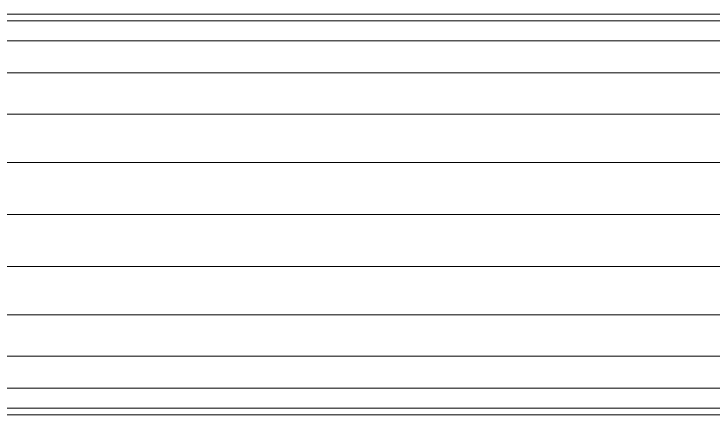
# Model space of a CAD drawing. Header units: inches. Extents: x -3326 to -59, y 8 to 1043.
# Drawn here: x -3318.804 to -3315.488, y 912.362 to 914.263 of the extents above; entities that cross this region are included whole.
import ezdxf

# ---------------------------------------------------------------- set-up
doc = ezdxf.new("R2010")
doc.units = ezdxf.units.IN
doc.header["$MEASUREMENT"] = 0
doc.layers.add('F-SPRN', color=10, linetype='Continuous', lineweight=9)

msp = doc.modelspace()

# ---------------------------------------------------------------- linework, layer by layer
at = {"layer": 'F-SPRN', "color": 1}
msp.add_line((-3322.0109, 913.3125, 964), (-3167.9913, 913.3125, 964), dxfattribs=at)
msp.add_line((-3322.0109, 913.3125, 964), (-3167.9913, 913.3125, 964), dxfattribs=at)

# ---------------------------------------------------------------- meshes
mesh = msp.add_polyface(dxfattribs=at)
corners = [(-3322.0107, 914.2625, 964), (-3322.0107, 914.2301, 964.2458), (-3322.0107, 914.1352, 964.475), (-3322.0107, 913.9842, 964.6718), (-3322.0107, 913.7875, 964.8227), (-3322.0107, 913.5584, 964.9177), (-3322.0107, 913.3125, 964.95), (-3167.9912, 913.3125, 964.95), (-3167.9912, 913.5584, 964.9177), (-3167.9912, 913.7875, 964.8227), (-3167.9912, 913.9842, 964.6718), (-3167.9912, 914.1352, 964.475), (-3167.9912, 914.2301, 964.2458), (-3167.9912, 914.2625, 964)]
mesh.append_faces([[corners[k] for k in face] for face in [(7, 8, 5, 6)]], dxfattribs={"vtx1": -1, "color": 1})
mesh.append_faces([[corners[k] for k in face] for face in [(8, 9, 4, 5), (3, 4, 9, 10), (11, 12, 1, 2), (2, 3, 10, 11)]], dxfattribs={"vtx1": -1, "vtx3": -1, "color": 1})
mesh.append_faces([[corners[k] for k in face] for face in [(12, 13, 0, 1)]], dxfattribs={"vtx3": -1, "color": 1})
mesh = msp.add_polyface(dxfattribs=at)
corners = [(-3322.0107, 913.3125, 963.05), (-3322.0107, 913.5584, 963.0824), (-3322.0107, 913.7875, 963.1772), (-3322.0107, 913.9842, 963.3282), (-3322.0107, 914.1352, 963.525), (-3322.0107, 914.2301, 963.7541), (-3322.0107, 914.2625, 964), (-3167.9912, 914.2625, 964), (-3167.9912, 914.2301, 963.7541), (-3167.9912, 914.1352, 963.525), (-3167.9912, 913.9842, 963.3282), (-3167.9912, 913.7875, 963.1772), (-3167.9912, 913.5584, 963.0824), (-3167.9912, 913.3125, 963.05)]
mesh.append_faces([[corners[k] for k in face] for face in [(7, 8, 5, 6)]], dxfattribs={"vtx1": -1, "color": 1})
mesh.append_faces([[corners[k] for k in face] for face in [(8, 9, 4, 5), (3, 4, 9, 10), (11, 12, 1, 2), (2, 3, 10, 11)]], dxfattribs={"vtx1": -1, "vtx3": -1, "color": 1})
mesh.append_faces([[corners[k] for k in face] for face in [(12, 13, 0, 1)]], dxfattribs={"vtx3": -1, "color": 1})
mesh = msp.add_polyface(dxfattribs=at)
corners = [(-3322.0107, 913.3125, 964.95), (-3322.0107, 913.0666, 964.9177), (-3322.0107, 912.8375, 964.8227), (-3322.0107, 912.6408, 964.6718), (-3322.0107, 912.4898, 964.475), (-3322.0107, 912.3949, 964.2458), (-3322.0107, 912.3625, 964), (-3167.9912, 912.3625, 964), (-3167.9912, 912.3949, 964.2458), (-3167.9912, 912.4898, 964.475), (-3167.9912, 912.6408, 964.6718), (-3167.9912, 912.8375, 964.8227), (-3167.9912, 913.0666, 964.9177), (-3167.9912, 913.3125, 964.95)]
mesh.append_faces([[corners[k] for k in face] for face in [(8, 9, 4, 5), (3, 4, 9, 10), (11, 12, 1, 2), (2, 3, 10, 11)]], dxfattribs={"vtx1": -1, "vtx3": -1, "color": 1})
mesh.append_faces([[corners[k] for k in face] for face in [(6, 7, 8, 5)]], dxfattribs={"vtx2": -1, "color": 1})
mesh.append_faces([[corners[k] for k in face] for face in [(12, 13, 0, 1)]], dxfattribs={"vtx3": -1, "color": 1})
mesh = msp.add_polyface(dxfattribs=at)
corners = [(-3322.0107, 912.3625, 964), (-3322.0107, 912.3949, 963.7541), (-3322.0107, 912.4898, 963.525), (-3322.0107, 912.6408, 963.3282), (-3322.0107, 912.8375, 963.1772), (-3322.0107, 913.0666, 963.0824), (-3322.0107, 913.3125, 963.05), (-3167.9912, 913.3125, 963.05), (-3167.9912, 913.0666, 963.0824), (-3167.9912, 912.8375, 963.1772), (-3167.9912, 912.6408, 963.3282), (-3167.9912, 912.4898, 963.525), (-3167.9912, 912.3949, 963.7541), (-3167.9912, 912.3625, 964)]
mesh.append_faces([[corners[k] for k in face] for face in [(5, 8, 9, 4)]], dxfattribs={"vtx0": -1, "vtx2": -1, "color": 1})
mesh.append_faces([[corners[k] for k in face] for face in [(3, 4, 9, 10), (11, 12, 1, 2), (2, 3, 10, 11)]], dxfattribs={"vtx1": -1, "vtx3": -1, "color": 1})
mesh.append_faces([[corners[k] for k in face] for face in [(5, 6, 7, 8), (12, 13, 0, 1)]], dxfattribs={"vtx3": -1, "color": 1})

doc.saveas('drawing.dxf')
